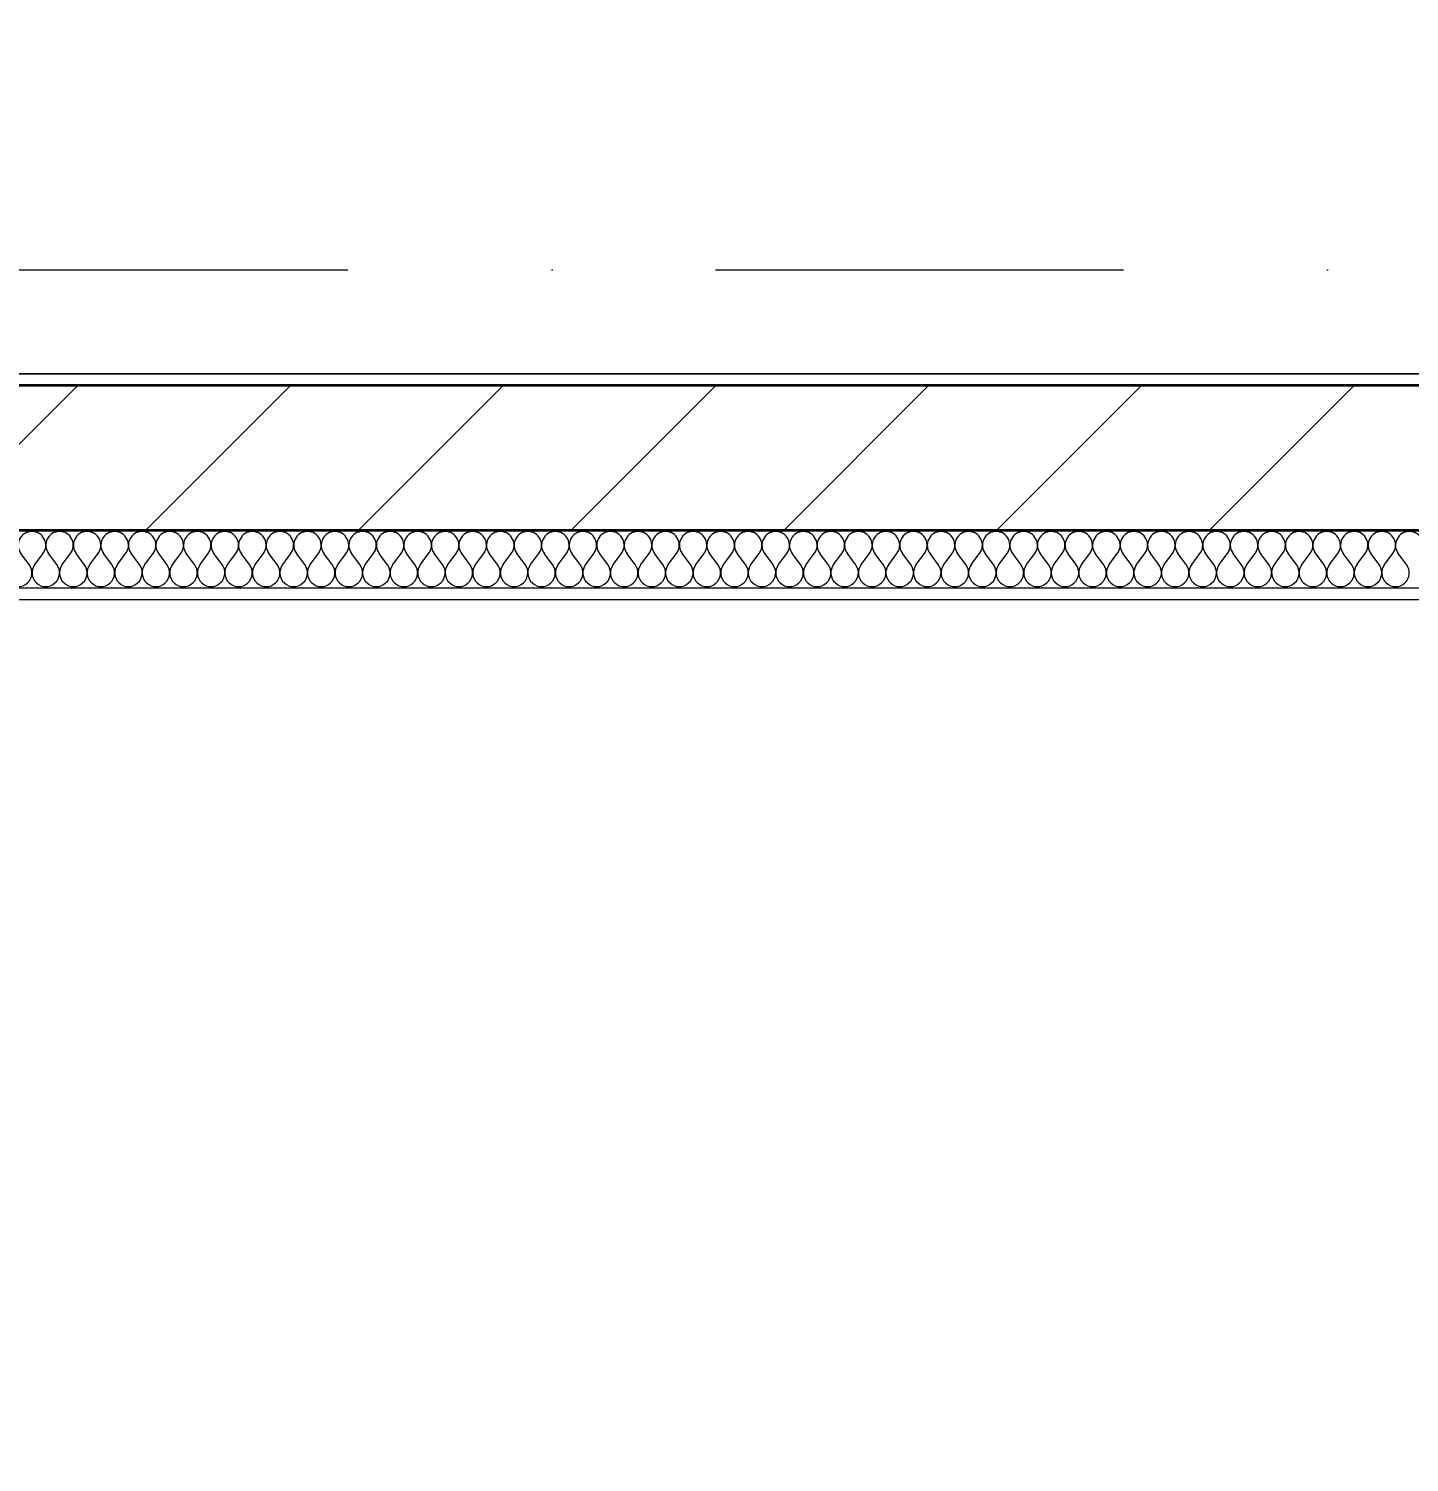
# Model space of a CAD drawing. Header units: millimetres. Extents: x -34838 to 729576, y -214038 to 121482.
# Drawn here: x 532865 to 535251, y -99799 to -97321 of the extents above; entities that cross this region are included whole.
import ezdxf
from ezdxf.enums import TextEntityAlignment as Align

# ---------------------------------------------------------------- set-up
doc = ezdxf.new("R2010")
doc.units = ezdxf.units.MM
doc.header["$MEASUREMENT"] = 0
doc.linetypes.add('Штрихпунктирная', pattern=[1340.555525, 705.555534, -352.777767, 0, -282.222223])
for name, color, linetype, lineweight in [('0_Ном._пера__1', 7, 'Continuous', 13), ('А _ ОСІ КООРДИНАЦІЙНІ.3D_Ном._пера__105', 7, 'Continuous', 13), ('А _ ОСІ КООРДИНАЦІЙНІ.3D_Ном._пера__25', 7, 'Continuous', 0), ('АБ _ 0 _ СТІНИ _ НАВІСНІ .3D_Ном._пера__171', 7, 'Continuous', 13), ('АБ _ 0 _ СТІНИ _ НАВІСНІ .3D_Ном._пера__27', 7, 'Continuous', 35), ('АБ _ 0 _ СТІНИ _ НАВІСНІ .3D_Ном._пера__67', 7, 'Continuous', 15), ('АБ _ 0 _ СТІНИ _ НАВІСНІ .3D_Ном._пера__87', 7, 'Continuous', 13)]:
    doc.layers.add(name, color=color, linetype=linetype, lineweight=lineweight)
for name, color, linetype in [('А _ ОСІ КООРДИНАЦІЙНІ.3D', 7, 'Continuous'), ('АБ _ 0 _ СТІНИ _ НАВІСНІ .3D', 7, 'Continuous'), ('АП _ ТЕП _ ЗОНИ ПРИМІЩЕНЬ .3D', 7, 'Continuous')]:
    doc.layers.add(name, color=color, linetype=linetype)
doc.styles.add('СГЕНЕРИР_СТИЛЬ_1', font='Arial.ttf')
doc.styles.add('СГЕНЕРИР_СТИЛЬ_5', font='Arial Narrow.ttf')
doc.dimstyles.new('СГЕНЕРИР_СТИЛЬ__7', dxfattribs={"dimtxt": 400, "dimasz": 285, "dimexe": 0.18, "dimexo": 0.0625, "dimgap": 0.09, "dimtad": 1, "dimtih": 1, "dimtoh": 1, "dimdec": 0, "dimzin": 0, "dimdsep": 46, "dimtxsty": 'СГЕНЕРИР_СТИЛЬ_5', "dimblk": 'ARROWHEAD_10', "dimblk1": 'ARROWHEAD_10', "dimblk2": 'ARROWHEAD_10', "dimcen": 0.09, "dimse1": 1, "dimse2": 1, "dimclrd": 7, "dimclre": 7, "dimclrt": 7, "dimazin": 0, "dimtfac": 1, "dimtdec": 4, "dimtmove": 0, "dimatfit": 3, "dimfxl": 1, "dimtolj": 1, "dimtzin": 0, "dimarcsym": 0})

# ---------------------------------------------------------------- blocks, each defined once
blk = doc.blocks.new('*X322', base_point=(518441.8, -97737.7))
at = {"layer": 'АБ _ 0 _ СТІНИ _ НАВІСНІ .3D_Ном._пера__171', "color": 7, "linetype": 'Continuous', "lineweight": 13}
for p, q in [((532865.6, -98247.2), (532851.3, -98228.2)), ((532875.1, -98247.2), (532889.4, -98228.2)), ((532913.2, -98247.2), (532898.9, -98228.2)), ((532922.7, -98247.2), (532937, -98228.2)), ((532960.8, -98247.2), (532946.5, -98228.2)), ((532970.3, -98247.2), (532984.6, -98228.2)), ((533008.4, -98247.2), (532994.1, -98228.2)), ((533018, -98247.2), (533032.2, -98228.2)), ((533056, -98247.2), (533041.8, -98228.2)), ((533065.6, -98247.2), (533079.9, -98228.2)), ((533103.7, -98247.2), (533089.4, -98228.2)), ((533113.2, -98247.2), (533127.5, -98228.2)), ((533151.3, -98247.2), (533137, -98228.2)), ((533160.8, -98247.2), (533175.1, -98228.2)), ((533198.9, -98247.2), (533184.6, -98228.2)), ((533208.4, -98247.2), (533222.7, -98228.2)), ((533246.5, -98247.2), (533232.2, -98228.2)), ((533256, -98247.2), (533270.3, -98228.2)), ((533294.1, -98247.2), (533279.9, -98228.2)), ((533303.7, -98247.2), (533318, -98228.2)), ((533341.8, -98247.2), (533327.5, -98228.2)), ((533351.3, -98247.2), (533365.6, -98228.2)), ((533389.4, -98247.2), (533375.1, -98228.2)), ((533398.9, -98247.2), (533413.2, -98228.2)), ((533437, -98247.2), (533422.7, -98228.2)), ((533446.5, -98247.2), (533460.8, -98228.2)), ((533484.6, -98247.2), (533470.3, -98228.2)), ((533494.1, -98247.2), (533508.4, -98228.2)), ((533532.2, -98247.2), (533518, -98228.2)), ((533541.8, -98247.2), (533556, -98228.2)), ((533579.9, -98247.2), (533565.6, -98228.2)), ((533589.4, -98247.2), (533603.7, -98228.2)), ((533627.5, -98247.2), (533613.2, -98228.2)), ((533637, -98247.2), (533651.3, -98228.2)), ((533675.1, -98247.2), (533660.8, -98228.2)), ((533684.6, -98247.2), (533698.9, -98228.2)), ((533722.7, -98247.2), (533708.4, -98228.2)), ((533732.2, -98247.2), (533746.5, -98228.2)), ((533770.3, -98247.2), (533756, -98228.2)), ((533779.9, -98247.2), (533794.1, -98228.2)), ((533818, -98247.2), (533803.7, -98228.2)), ((533827.5, -98247.2), (533841.8, -98228.2)), ((533865.6, -98247.2), (533851.3, -98228.2)), ((533875.1, -98247.2), (533889.4, -98228.2)), ((533913.2, -98247.2), (533898.9, -98228.2)), ((533922.7, -98247.2), (533937, -98228.2)), ((533960.8, -98247.2), (533946.5, -98228.2)), ((533970.3, -98247.2), (533984.6, -98228.2)), ((534008.4, -98247.2), (533994.1, -98228.2)), ((534018, -98247.2), (534032.2, -98228.2)), ((534056, -98247.2), (534041.8, -98228.2)), ((534065.6, -98247.2), (534079.9, -98228.2)), ((534103.7, -98247.2), (534089.4, -98228.2)), ((534113.2, -98247.2), (534127.5, -98228.2)), ((534151.3, -98247.2), (534137, -98228.2)), ((534160.8, -98247.2), (534175.1, -98228.2)), ((534198.9, -98247.2), (534184.6, -98228.2)), ((534208.4, -98247.2), (534222.7, -98228.2)), ((534246.5, -98247.2), (534232.2, -98228.2)), ((534256, -98247.2), (534270.3, -98228.2)), ((534294.1, -98247.2), (534279.9, -98228.2)), ((534303.7, -98247.2), (534318, -98228.2)), ((534341.8, -98247.2), (534327.5, -98228.2)), ((534351.3, -98247.2), (534365.6, -98228.2)), ((534389.4, -98247.2), (534375.1, -98228.2)), ((534398.9, -98247.2), (534413.2, -98228.2)), ((534437, -98247.2), (534422.7, -98228.2)), ((534446.5, -98247.2), (534460.8, -98228.2)), ((534484.6, -98247.2), (534470.3, -98228.2)), ((534494.1, -98247.2), (534508.4, -98228.2)), ((534532.2, -98247.2), (534518, -98228.2)), ((534541.8, -98247.2), (534556, -98228.2)), ((534579.9, -98247.2), (534565.6, -98228.2)), ((534589.4, -98247.2), (534603.7, -98228.2)), ((534627.5, -98247.2), (534613.2, -98228.2)), ((534637, -98247.2), (534651.3, -98228.2)), ((534675.1, -98247.2), (534660.8, -98228.2)), ((534684.6, -98247.2), (534698.9, -98228.2)), ((534722.7, -98247.2), (534708.4, -98228.2)), ((534732.2, -98247.2), (534746.5, -98228.2)), ((534770.3, -98247.2), (534756, -98228.2)), ((534779.9, -98247.2), (534794.1, -98228.2)), ((534818, -98247.2), (534803.7, -98228.2)), ((534827.5, -98247.2), (534841.8, -98228.2)), ((534865.6, -98247.2), (534851.3, -98228.2)), ((534875.1, -98247.2), (534889.4, -98228.2)), ((534913.2, -98247.2), (534898.9, -98228.2)), ((534922.7, -98247.2), (534937, -98228.2)), ((534960.8, -98247.2), (534946.5, -98228.2)), ((534970.3, -98247.2), (534984.6, -98228.2)), ((535008.4, -98247.2), (534994.1, -98228.2)), ((535018, -98247.2), (535032.2, -98228.2)), ((535056, -98247.2), (535041.8, -98228.2)), ((535065.6, -98247.2), (535079.9, -98228.2)), ((535103.7, -98247.2), (535089.4, -98228.2)), ((535113.2, -98247.2), (535127.5, -98228.2)), ((535151.3, -98247.2), (535137, -98228.2)), ((535160.8, -98247.2), (535175.1, -98228.2)), ((535198.9, -98247.2), (535184.6, -98228.2)), ((535208.4, -98247.2), (535222.7, -98228.2)), ((535246.5, -98247.2), (535232.2, -98228.2))]:
    blk.add_line(p, q, dxfattribs=at)
for centre, start, end in [((532870.3, -98213.9), 90, 216.8699), ((532870.3, -98213.9), 323.1301, 90), ((532918, -98213.9), 90, 216.8699), ((532918, -98213.9), 323.1301, 90), ((532965.6, -98213.9), 90, 216.8699), ((532965.6, -98213.9), 323.1301, 90), ((533013.2, -98213.9), 90, 216.8699), ((533013.2, -98213.9), 323.1301, 90), ((533060.8, -98213.9), 90, 216.8699), ((533060.8, -98213.9), 323.1301, 90), ((533108.4, -98213.9), 90, 216.8699), ((533108.4, -98213.9), 323.1301, 90), ((533156, -98213.9), 90, 216.8699), ((533156, -98213.9), 323.1301, 90), ((533203.7, -98213.9), 90, 216.8699), ((533203.7, -98213.9), 323.1301, 90), ((533251.3, -98213.9), 90, 216.8699), ((533251.3, -98213.9), 323.1301, 90), ((533298.9, -98213.9), 90, 216.8699), ((533298.9, -98213.9), 323.1301, 90), ((533346.5, -98213.9), 90, 216.8699), ((533346.5, -98213.9), 323.1301, 90), ((533394.1, -98213.9), 90, 216.8699), ((533394.1, -98213.9), 323.1301, 90), ((533441.8, -98213.9), 90, 216.8699), ((533441.8, -98213.9), 323.1301, 90), ((533489.4, -98213.9), 90, 216.8699), ((533489.4, -98213.9), 323.1301, 90), ((533537, -98213.9), 90, 216.8699), ((533537, -98213.9), 323.1301, 90), ((533584.6, -98213.9), 90, 216.8699), ((533584.6, -98213.9), 323.1301, 90), ((533632.2, -98213.9), 90, 216.8699), ((533632.2, -98213.9), 323.1301, 90), ((533679.9, -98213.9), 90, 216.8699), ((533679.9, -98213.9), 323.1301, 90), ((533727.5, -98213.9), 90, 216.8699), ((533727.5, -98213.9), 323.1301, 90), ((533775.1, -98213.9), 90, 216.8699), ((533775.1, -98213.9), 323.1301, 90), ((533822.7, -98213.9), 90, 216.8699), ((533822.7, -98213.9), 323.1301, 90), ((533870.3, -98213.9), 90, 216.8699), ((533870.3, -98213.9), 323.1301, 90), ((533918, -98213.9), 90, 216.8699), ((533918, -98213.9), 323.1301, 90), ((533965.6, -98213.9), 90, 216.8699), ((533965.6, -98213.9), 323.1301, 90), ((534013.2, -98213.9), 90, 216.8699), ((534013.2, -98213.9), 323.1301, 90), ((534060.8, -98213.9), 90, 216.8699), ((534060.8, -98213.9), 323.1301, 90), ((534108.4, -98213.9), 90, 216.8699), ((534108.4, -98213.9), 323.1301, 90), ((534156, -98213.9), 90, 216.8699), ((534156, -98213.9), 323.1301, 90), ((534203.7, -98213.9), 90, 216.8699), ((534203.7, -98213.9), 323.1301, 90), ((534251.3, -98213.9), 90, 216.8699), ((534251.3, -98213.9), 323.1301, 90), ((534298.9, -98213.9), 90, 216.8699), ((534298.9, -98213.9), 323.1301, 90), ((534346.5, -98213.9), 90, 216.8699), ((534346.5, -98213.9), 323.1301, 90), ((534394.1, -98213.9), 90, 216.8699), ((534394.1, -98213.9), 323.1301, 90), ((534441.8, -98213.9), 90, 216.8699), ((534441.8, -98213.9), 323.1301, 90), ((534489.4, -98213.9), 90, 216.8699), ((534489.4, -98213.9), 323.1301, 90), ((534537, -98213.9), 90, 216.8699), ((534537, -98213.9), 323.1301, 90), ((534584.6, -98213.9), 90, 216.8699), ((534584.6, -98213.9), 323.1301, 90), ((534632.2, -98213.9), 90, 216.8699), ((534632.2, -98213.9), 323.1301, 90), ((534679.9, -98213.9), 90, 216.8699), ((534679.9, -98213.9), 323.1301, 90), ((534727.5, -98213.9), 90, 216.8699), ((534727.5, -98213.9), 323.1301, 90), ((534775.1, -98213.9), 90, 216.8699), ((534775.1, -98213.9), 323.1301, 90), ((534822.7, -98213.9), 90, 216.8699), ((534822.7, -98213.9), 323.1301, 90), ((534870.3, -98213.9), 90, 216.8699), ((534870.3, -98213.9), 323.1301, 90), ((534918, -98213.9), 90, 216.8699), ((534918, -98213.9), 323.1301, 90), ((534965.6, -98213.9), 90, 216.8699), ((534965.6, -98213.9), 323.1301, 90), ((535013.2, -98213.9), 90, 216.8699), ((535013.2, -98213.9), 323.1301, 90), ((535060.8, -98213.9), 90, 216.8699), ((535060.8, -98213.9), 323.1301, 90), ((535108.4, -98213.9), 90, 216.8699), ((535108.4, -98213.9), 323.1301, 90), ((535156, -98213.9), 90, 216.8699), ((535156, -98213.9), 323.1301, 90), ((535203.7, -98213.9), 90, 216.8699), ((535203.7, -98213.9), 323.1301, 90), ((535251.3, -98213.9), 90, 216.8699), ((535251.3, -98213.9), 323.1301, 90), ((532846.5, -98261.5), 143.1301, 36.8699), ((532894.1, -98261.5), 143.1301, 36.8699), ((532941.8, -98261.5), 143.1301, 36.8699), ((532989.4, -98261.5), 143.1301, 36.8699), ((533037, -98261.5), 143.1301, 36.8699), ((533084.6, -98261.5), 143.1301, 36.8699), ((533132.2, -98261.5), 143.1301, 36.8699), ((533179.9, -98261.5), 143.1301, 36.8699), ((533227.5, -98261.5), 143.1301, 36.8699), ((533275.1, -98261.5), 143.1301, 36.8699), ((533322.7, -98261.5), 143.1301, 36.8699), ((533370.3, -98261.5), 143.1301, 36.8699), ((533418, -98261.5), 143.1301, 36.8699), ((533465.6, -98261.5), 143.1301, 36.8699), ((533513.2, -98261.5), 143.1301, 36.8699), ((533560.8, -98261.5), 143.1301, 36.8699), ((533608.4, -98261.5), 143.1301, 36.8699), ((533656, -98261.5), 143.1301, 36.8699), ((533703.7, -98261.5), 143.1301, 36.8699), ((533751.3, -98261.5), 143.1301, 36.8699), ((533798.9, -98261.5), 143.1301, 36.8699), ((533846.5, -98261.5), 143.1301, 36.8699), ((533894.1, -98261.5), 143.1301, 36.8699), ((533941.8, -98261.5), 143.1301, 36.8699), ((533989.4, -98261.5), 143.1301, 36.8699), ((534037, -98261.5), 143.1301, 36.8699), ((534084.6, -98261.5), 143.1301, 36.8699), ((534132.2, -98261.5), 143.1301, 36.8699), ((534179.9, -98261.5), 143.1301, 36.8699), ((534227.5, -98261.5), 143.1301, 36.8699), ((534275.1, -98261.5), 143.1301, 36.8699), ((534322.7, -98261.5), 143.1301, 36.8699), ((534370.3, -98261.5), 143.1301, 36.8699), ((534418, -98261.5), 143.1301, 36.8699), ((534465.6, -98261.5), 143.1301, 36.8699), ((534513.2, -98261.5), 143.1301, 36.8699), ((534560.8, -98261.5), 143.1301, 36.8699), ((534608.4, -98261.5), 143.1301, 36.8699), ((534656, -98261.5), 143.1301, 36.8699), ((534703.7, -98261.5), 143.1301, 36.8699), ((534751.3, -98261.5), 143.1301, 36.8699), ((534798.9, -98261.5), 143.1301, 36.8699), ((534846.5, -98261.5), 143.1301, 36.8699), ((534894.1, -98261.5), 143.1301, 36.8699), ((534941.8, -98261.5), 143.1301, 36.8699), ((534989.4, -98261.5), 143.1301, 36.8699), ((535037, -98261.5), 143.1301, 36.8699), ((535084.6, -98261.5), 143.1301, 36.8699), ((535132.2, -98261.5), 143.1301, 36.8699), ((535179.9, -98261.5), 143.1301, 36.8699), ((535227.5, -98261.5), 143.1301, 36.8699)]:
    blk.add_arc(centre, 23.8, start, end, dxfattribs=at)
blk = doc.blocks.new('Стена_82_1', base_point=(518366.8, -98017.7))
at = {"layer": 'АБ _ 0 _ СТІНИ _ НАВІСНІ .3D', "linetype": 'Continuous', "lineweight": 0, "true_color": 0x000000}
h = blk.add_hatch(dxfattribs=at)
h.set_pattern_fill('М___ЦЕГЛА_ЗВИЧАЙНА_0001', color=18, style=0, pattern_type=2)
h.set_pattern_definition([(45, (518441.76, -97737.7), (-183.8478, 183.8478), [])])
h.paths.add_polyline_path([(529678, -98187.7), (536241.8, -98187.7), (536241.8, -97937.7), (529678, -97937.7), (529678, -98092.7)])
at = {"layer": 'АБ _ 0 _ СТІНИ _ НАВІСНІ .3D_Ном._пера__27', "color": 7, "linetype": 'Continuous', "lineweight": 35}
for p, q in [((536241.8, -97937.7), (530641.8, -97937.7)), ((529678, -98187.7), (536241.8, -98187.7))]:
    blk.add_line(p, q, dxfattribs=at)
at = {"layer": 'АБ _ 0 _ СТІНИ _ НАВІСНІ .3D_Ном._пера__67', "color": 7, "linetype": 'Continuous', "lineweight": 15}
blk.add_line((529678, -98287.7), (536241.8, -98287.7), dxfattribs=at)
at = {"layer": 'АБ _ 0 _ СТІНИ _ НАВІСНІ .3D_Ном._пера__87', "color": 7, "linetype": 'Continuous', "lineweight": 13, "flags": 128}
for points in [[(536241.8, -97917.7), (530641.8, -97917.7)], [(529678, -98307.7), (536241.8, -98307.7)]]:
    blk.add_lwpolyline(points, dxfattribs=at)
at = {"layer": 'АБ _ 0 _ СТІНИ _ НАВІСНІ .3D', "color": 7, "lineweight": 20}
blk.add_blockref('*X322', (518441.8, -97737.7), dxfattribs=at)
blk = doc.blocks.new('*D421', base_point=(518441.8, -97737.7))
at = {"layer": '0_Ном._пера__1', "linetype": 'Continuous', "lineweight": 13, "transparency": 16777216}
for points in [[(530441.8, -102076.1), (530591.8, -102226.1), (530591.8, -101926.1)], [(536441.8, -102076.1), (536291.8, -101926.1), (536291.8, -102226.1)]]:
    blk.add_hatch(color=7, dxfattribs=at).paths.add_polyline_path(points)
at = {"layer": '0_Ном._пера__1', "color": 7, "linetype": 'Continuous', "lineweight": 13, "transparency": 16777216}
for p, q in [((530441.8, -102076.1), (530591.8, -101926.1)), ((530591.8, -101926.1), (530591.8, -102226.1)), ((536441.8, -102076.1), (536291.8, -101926.1)), ((536291.8, -102226.1), (536291.8, -101926.1)), ((530441.8, -102076.1), (530591.8, -102226.1)), ((530591.8, -102076.1), (536291.8, -102076.1)), ((536441.8, -102076.1), (536291.8, -102226.1))]:
    blk.add_line(p, q, dxfattribs=at)
at = {"layer": '0_Ном._пера__1', "color": 7, "lineweight": 13, "transparency": 16777216, "insert": (532865.8, -101996.1), "char_height": 400, "attachment_point": 7, "style": 'СГЕНЕРИР_СТИЛЬ_5'}
blk.add_mtext('\\A1;{\\pql;\\fArial Narrow|b0|i0|c204|p34;6\xa0000}', dxfattribs=at)
blk = doc.blocks.new('ARROWHEAD_10')
at = {"linetype": 'Continuous', "lineweight": 0}
blk.add_hatch(color=0, dxfattribs=at).paths.add_polyline_path([(-0.525, 0.525), (0, 0), (-0.525, -0.525)])
at = {"color": 0, "linetype": 'Continuous', "lineweight": 0}
blk.add_line((0, 0), (-1, 0), dxfattribs=at)
blk = doc.blocks.new('Стандартный Маркер Сетки_2')
at = {"layer": 'А _ ОСІ КООРДИНАЦІЙНІ.3D_Ном._пера__105', "color": 7, "linetype": 'Штрихпунктирная', "lineweight": 13}
blk.add_line((500, 0), (99754.182117, 0), dxfattribs=at)
at = {"layer": 'А _ ОСІ КООРДИНАЦІЙНІ.3D_Ном._пера__25', "color": 7, "lineweight": 0, "style": 'СГЕНЕРИР_СТИЛЬ_1'}
blk.add_attdef('AC_MarkerText_1', text='', height=700, dxfattribs=at).set_placement((-1000, 40.005), align=Align.MIDDLE_CENTER)

msp = doc.modelspace()

# ---------------------------------------------------------------- linework, layer by layer
at = {"layer": 'АП _ ТЕП _ ЗОНИ ПРИМІЩЕНЬ .3D', "color": 254, "linetype": 'Continuous', "lineweight": 0, "true_color": 0xddc2d0, "flags": 128}
msp.add_lwpolyline([(530381.8, -97537.7), (530641.8, -97537.7), (530641.8, -97917.7), (530701.8, -97917.7), (536241.8, -97917.7), (536241.8, -97537.7), (536661.8, -97537.7), (536661.8, -97917.7), (539661.8, -97917.7), (539661.8, -97537.7), (539661.8, -94057.7), (533451.8, -94057.7), (530701.8, -94057.7), (530381.8, -94057.7)], close=True, dxfattribs=at)

# ---------------------------------------------------------------- block references
at = {"layer": 'А _ ОСІ КООРДИНАЦІЙНІ.3D', "color": 7, "linetype": 'Continuous', "lineweight": 60, "zscale": 1000}
msp.add_blockref('Стандартный Маркер Сетки_2', (513441.8, -97737.7), dxfattribs=at)
at = {"layer": 'АБ _ 0 _ СТІНИ _ НАВІСНІ .3D', "color": 7, "lineweight": 20}
msp.add_blockref('Стена_82_1', (518366.8, -98017.7), dxfattribs=at)

# ---------------------------------------------------------------- dimensions: what is measured, and where the dimension line sits
at = {"color": 7, "linetype": 'Continuous', "lineweight": 13}
dim = msp.add_linear_dim(base=(536441.8, -102076.1), p1=(530441.8, -98695), p2=(536441.8, -103689.8), dimstyle='СГЕНЕРИР_СТИЛЬ__7', dxfattribs=at)
dim.commit()
dim.dimension.update_dxf_attribs({"geometry": '*D421', "text_midpoint": (533552.8, -101796.1), "dimtype": 160})

doc.saveas('drawing.dxf')
